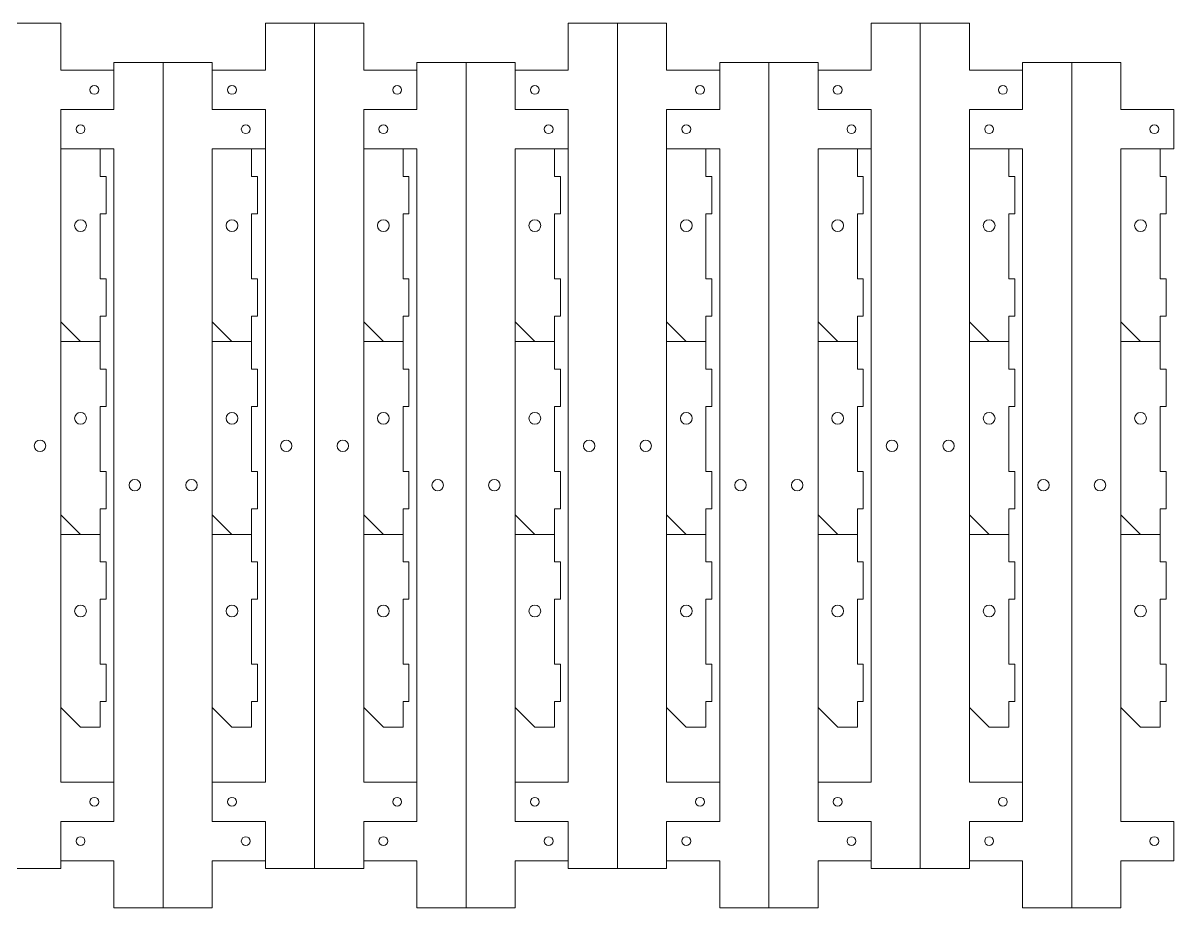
# Model space of a CAD drawing. Header units: millimetres. Extents: x -297 to 294, y -113 to 112.
# Drawn here: x 1.8 to 294.5, y -112.7 to 112.3 of the extents above; entities that cross this region are included whole.
import ezdxf

# ---------------------------------------------------------------- set-up
doc = ezdxf.new("R2010")
doc.units = ezdxf.units.MM
doc.header["$MEASUREMENT"] = 0
doc.layers.add('Layer 1', color=7, linetype='Continuous')

msp = doc.modelspace()

# ---------------------------------------------------------------- linework, layer by layer
at = {"layer": 'Layer 1', "color": 175, "lineweight": 18}
for points in [[(-13.5386, 112.3), (11.4614, 112.3), (11.4614, 100.3021), (24.9614, 100.3021), (24.9614, 102.3), (49.9614, 102.3), (49.9614, 100.3021), (63.4614, 100.3021), (63.4614, 112.3), (88.4614, 112.3), (88.4614, 100.3021), (101.9614, 100.3021), (101.9614, 102.3), (126.9614, 102.3), (126.9614, 100.3021), (140.4614, 100.3021), (140.4614, 112.3), (165.4614, 112.3), (165.4614, 100.3021), (178.9614, 100.3021), (178.9614, 102.3), (203.9614, 102.3), (203.9614, 100.3021), (217.4614, 100.3021), (217.4614, 112.3), (242.4614, 112.3), (242.4614, 100.3021), (255.9614, 100.3021), (255.9614, 102.3), (280.9614, 102.3)], [(294.4614, -100.7), (280.9614, -100.7), (280.9614, -112.6979), (255.9614, -112.6979), (255.9614, -100.7), (242.4614, -100.7), (242.4614, -102.6979), (217.4614, -102.6979), (217.4614, -100.7), (203.9614, -100.7), (203.9614, -112.6979), (178.9614, -112.6979), (178.9614, -100.7), (165.4614, -100.7), (165.4614, -102.6979), (140.4614, -102.6979), (140.4614, -100.7), (126.9614, -100.7), (126.9614, -112.6979), (101.9614, -112.6979), (101.9614, -100.7), (88.4614, -100.7), (88.4614, -102.6979), (63.4614, -102.6979), (63.4614, -100.7), (49.9614, -100.7), (49.9614, -112.6979), (24.9614, -112.6979), (24.9614, -100.7), (11.4614, -100.7), (11.4614, -102.6979), (-13.5386, -102.6979)]]:
    msp.add_lwpolyline(points, dxfattribs=at)
at = {"layer": 'Layer 1', "color": 114, "lineweight": 9}
for points in [[(75.9614, 112.3), (75.9614, -102.6979)], [(152.9614, 112.3), (152.9614, -102.6979)], [(229.9614, 112.3), (229.9614, -102.6979)], [(24.9614, -80.7), (11.4614, -80.7), (11.4614, 90.3), (24.9614, 90.3), (24.9614, 102.3)], [(37.4614, 102.3), (37.4614, -112.6979)], [(49.9614, 102.3), (49.9614, 90.3), (63.4614, 90.3), (63.4614, -80.7), (49.9614, -80.7)], [(101.9614, -80.7), (88.4614, -80.7), (88.4614, 90.3), (101.9614, 90.3), (101.9614, 102.3)], [(114.4614, 102.3), (114.4614, -112.6979)], [(126.9614, 102.3), (126.9614, 90.3), (140.4614, 90.3), (140.4614, -80.7), (126.9614, -80.7)], [(178.9614, -80.7), (165.4614, -80.7), (165.4614, 90.3), (178.9614, 90.3), (178.9614, 102.3)], [(191.4614, 102.3), (191.4614, -112.6979)], [(203.9614, 102.3), (203.9614, 90.3), (217.4614, 90.3), (217.4614, -80.7), (203.9614, -80.7)], [(255.9614, -80.7), (242.4614, -80.7), (242.4614, 90.3), (255.9614, 90.3), (255.9614, 102.3)], [(268.4614, 102.3), (268.4614, -112.6979)], [(280.9614, 102.3), (280.9614, 90.3), (294.4614, 90.3), (294.4614, 80.3), (280.9614, 80.3), (280.9614, -90.7), (294.4614, -90.7), (294.4614, -100.7)], [(11.4614, -102.6979), (11.4614, -90.7), (24.9614, -90.7), (24.9614, 80.3), (11.4614, 80.3)], [(21.4614, -66.7), (21.4614, -60.2), (22.9614, -60.2), (22.9614, -50.7), (21.4614, -50.7), (21.4614, -34.2), (22.9614, -34.2), (22.9614, -24.7), (21.4614, -24.7), (21.4614, -17.7), (21.4614, -11.2), (22.9614, -11.2), (22.9614, -1.7), (21.4614, -1.7), (21.4614, 14.8), (22.9614, 14.8), (22.9614, 24.3), (21.4614, 24.3), (21.4614, 31.3), (21.4614, 37.8), (22.9614, 37.8), (22.9614, 47.3), (21.4614, 47.3), (21.4614, 63.8), (22.9614, 63.8), (22.9614, 73.3), (21.4614, 73.3), (21.4614, 80.3)], [(63.4614, 80.3), (49.9614, 80.3), (49.9614, -90.7), (63.4614, -90.7), (63.4614, -102.6979)], [(59.9614, -66.7), (59.9614, -60.2), (61.4614, -60.2), (61.4614, -50.7), (59.9614, -50.7), (59.9614, -34.2), (61.4614, -34.2), (61.4614, -24.7), (59.9614, -24.7), (59.9614, -17.7), (59.9614, -11.2), (61.4614, -11.2), (61.4614, -1.7), (59.9614, -1.7), (59.9614, 14.8), (61.4614, 14.8), (61.4614, 24.3), (59.9614, 24.3), (59.9614, 31.3), (59.9614, 37.8), (61.4614, 37.8), (61.4614, 47.3), (59.9614, 47.3), (59.9614, 63.8), (61.4614, 63.8), (61.4614, 73.3), (59.9614, 73.3), (59.9614, 80.3)], [(88.4614, -102.6979), (88.4614, -90.7), (101.9614, -90.7), (101.9614, 80.3), (88.4614, 80.3)], [(98.4614, -66.7), (98.4614, -60.2), (99.9614, -60.2), (99.9614, -50.7), (98.4614, -50.7), (98.4614, -34.2), (99.9614, -34.2), (99.9614, -24.7), (98.4614, -24.7), (98.4614, -17.7), (98.4614, -11.2), (99.9614, -11.2), (99.9614, -1.7), (98.4614, -1.7), (98.4614, 14.8), (99.9614, 14.8), (99.9614, 24.3), (98.4614, 24.3), (98.4614, 31.3), (98.4614, 37.8), (99.9614, 37.8), (99.9614, 47.3), (98.4614, 47.3), (98.4614, 63.8), (99.9614, 63.8), (99.9614, 73.3), (98.4614, 73.3), (98.4614, 80.3)], [(140.4614, 80.3), (126.9614, 80.3), (126.9614, -90.7), (140.4614, -90.7), (140.4614, -102.6979)], [(136.9614, -66.7), (136.9614, -60.2), (138.4614, -60.2), (138.4614, -50.7), (136.9614, -50.7), (136.9614, -34.2), (138.4614, -34.2), (138.4614, -24.7), (136.9614, -24.7), (136.9614, -17.7), (136.9614, -11.2), (138.4614, -11.2), (138.4614, -1.7), (136.9614, -1.7), (136.9614, 14.8), (138.4614, 14.8), (138.4614, 24.3), (136.9614, 24.3), (136.9614, 31.3), (136.9614, 37.8), (138.4614, 37.8), (138.4614, 47.3), (136.9614, 47.3), (136.9614, 63.8), (138.4614, 63.8), (138.4614, 73.3), (136.9614, 73.3), (136.9614, 80.3)], [(165.4614, -102.6979), (165.4614, -90.7), (178.9614, -90.7), (178.9614, 80.3), (165.4614, 80.3)], [(175.4614, -66.7), (175.4614, -60.2), (176.9614, -60.2), (176.9614, -50.7), (175.4614, -50.7), (175.4614, -34.2), (176.9614, -34.2), (176.9614, -24.7), (175.4614, -24.7), (175.4614, -17.7), (175.4614, -11.2), (176.9614, -11.2), (176.9614, -1.7), (175.4614, -1.7), (175.4614, 14.8), (176.9614, 14.8), (176.9614, 24.3), (175.4614, 24.3), (175.4614, 31.3), (175.4614, 37.8), (176.9614, 37.8), (176.9614, 47.3), (175.4614, 47.3), (175.4614, 63.8), (176.9614, 63.8), (176.9614, 73.3), (175.4614, 73.3), (175.4614, 80.3)], [(217.4614, 80.3), (203.9614, 80.3), (203.9614, -90.7), (217.4614, -90.7), (217.4614, -102.6979)], [(213.9614, -66.7), (213.9614, -60.2), (215.4614, -60.2), (215.4614, -50.7), (213.9614, -50.7), (213.9614, -34.2), (215.4614, -34.2), (215.4614, -24.7), (213.9614, -24.7), (213.9614, -17.7), (213.9614, -11.2), (215.4614, -11.2), (215.4614, -1.7), (213.9614, -1.7), (213.9614, 14.8), (215.4614, 14.8), (215.4614, 24.3), (213.9614, 24.3), (213.9614, 31.3), (213.9614, 37.8), (215.4614, 37.8), (215.4614, 47.3), (213.9614, 47.3), (213.9614, 63.8), (215.4614, 63.8), (215.4614, 73.3), (213.9614, 73.3), (213.9614, 80.3)], [(242.4614, -102.6979), (242.4614, -90.7), (255.9614, -90.7), (255.9614, 80.3), (242.4614, 80.3)], [(252.4614, -66.7), (252.4614, -60.2), (253.9614, -60.2), (253.9614, -50.7), (252.4614, -50.7), (252.4614, -34.2), (253.9614, -34.2), (253.9614, -24.7), (252.4614, -24.7), (252.4614, -17.7), (252.4614, -11.2), (253.9614, -11.2), (253.9614, -1.7), (252.4614, -1.7), (252.4614, 14.8), (253.9614, 14.8), (253.9614, 24.3), (252.4614, 24.3), (252.4614, 31.3), (252.4614, 37.8), (253.9614, 37.8), (253.9614, 47.3), (252.4614, 47.3), (252.4614, 63.8), (253.9614, 63.8), (253.9614, 73.3), (252.4614, 73.3), (252.4614, 80.3)], [(290.9614, -66.7), (290.9614, -60.2), (292.4614, -60.2), (292.4614, -50.7), (290.9614, -50.7), (290.9614, -34.2), (292.4614, -34.2), (292.4614, -24.7), (290.9614, -24.7), (290.9614, -17.7), (290.9614, -11.2), (292.4614, -11.2), (292.4614, -1.7), (290.9614, -1.7), (290.9614, 14.8), (292.4614, 14.8), (292.4614, 24.3), (290.9614, 24.3), (290.9614, 31.3), (290.9614, 37.8), (292.4614, 37.8), (292.4614, 47.3), (290.9614, 47.3), (290.9614, 63.8), (292.4614, 63.8), (292.4614, 73.3), (290.9614, 73.3), (290.9614, 80.3)]]:
    msp.add_lwpolyline(points, dxfattribs=at)
at = {"layer": 'Layer 1', "color": 240, "lineweight": 9}
for points in [[(11.4614, 36.3), (16.4614, 31.3)], [(49.9614, 36.3), (54.9614, 31.3)], [(88.4614, 36.3), (93.4614, 31.3)], [(126.9614, 36.3), (131.9614, 31.3)], [(165.4614, 36.3), (170.4614, 31.3)], [(203.9614, 36.3), (208.9614, 31.3)], [(242.4614, 36.3), (247.4614, 31.3)], [(280.9614, 36.3), (285.9614, 31.3)], [(21.4614, 31.3), (11.4614, 31.3)], [(59.9614, 31.3), (49.9614, 31.3)], [(98.4614, 31.3), (88.4614, 31.3)], [(136.9614, 31.3), (126.9614, 31.3)], [(175.4614, 31.3), (165.4614, 31.3)], [(213.9614, 31.3), (203.9614, 31.3)], [(252.4614, 31.3), (242.4614, 31.3)], [(290.9614, 31.3), (280.9614, 31.3)], [(11.4614, -12.7), (16.4614, -17.7)], [(49.9614, -12.7), (54.9614, -17.7)], [(88.4614, -12.7), (93.4614, -17.7)], [(126.9614, -12.7), (131.9614, -17.7)], [(165.4614, -12.7), (170.4614, -17.7)], [(203.9614, -12.7), (208.9614, -17.7)], [(242.4614, -12.7), (247.4614, -17.7)], [(280.9614, -12.7), (285.9614, -17.7)], [(21.4614, -17.7), (11.4614, -17.7)], [(59.9614, -17.7), (49.9614, -17.7)], [(98.4614, -17.7), (88.4614, -17.7)], [(136.9614, -17.7), (126.9614, -17.7)], [(175.4614, -17.7), (165.4614, -17.7)], [(213.9614, -17.7), (203.9614, -17.7)], [(252.4614, -17.7), (242.4614, -17.7)], [(290.9614, -17.7), (280.9614, -17.7)], [(11.4614, -61.7), (16.4614, -66.7), (21.4614, -66.7)], [(49.9614, -61.7), (54.9614, -66.7), (59.9614, -66.7)], [(88.4614, -61.7), (93.4614, -66.7), (98.4614, -66.7)], [(126.9614, -61.7), (131.9614, -66.7), (136.9614, -66.7)], [(165.4614, -61.7), (170.4614, -66.7), (175.4614, -66.7)], [(203.9614, -61.7), (208.9614, -66.7), (213.9614, -66.7)], [(242.4614, -61.7), (247.4614, -66.7), (252.4614, -66.7)], [(280.9614, -61.7), (285.9614, -66.7), (290.9614, -66.7)]]:
    msp.add_lwpolyline(points, dxfattribs=at)
for points in [[(19.9614, 94.175), (20.5827, 94.175), (21.0864, 94.6787), (21.0864, 95.3), (21.0864, 95.9214), (20.5827, 96.425), (19.9614, 96.425), (19.3401, 96.4251), (18.8364, 95.9214), (18.8364, 95.3001), (18.8364, 94.6787), (19.3401, 94.1751), (19.9614, 94.175)], [(54.9614, 94.175), (54.3401, 94.175), (53.8364, 94.6787), (53.8364, 95.3), (53.8364, 95.9214), (54.3401, 96.425), (54.9614, 96.425), (55.5827, 96.4251), (56.0864, 95.9214), (56.0864, 95.3001), (56.0864, 94.6787), (55.5827, 94.1751), (54.9614, 94.175)], [(96.9614, 94.175), (97.5827, 94.175), (98.0864, 94.6787), (98.0864, 95.3), (98.0864, 95.9214), (97.5827, 96.425), (96.9614, 96.425), (96.3401, 96.4251), (95.8364, 95.9214), (95.8364, 95.3001), (95.8364, 94.6787), (96.3401, 94.1751), (96.9614, 94.175)], [(131.9614, 94.175), (131.3401, 94.175), (130.8364, 94.6787), (130.8364, 95.3), (130.8364, 95.9214), (131.3401, 96.425), (131.9614, 96.425), (132.5827, 96.4251), (133.0864, 95.9214), (133.0864, 95.3001), (133.0864, 94.6787), (132.5827, 94.1751), (131.9614, 94.175)], [(173.9614, 94.175), (174.5827, 94.175), (175.0864, 94.6787), (175.0864, 95.3), (175.0864, 95.9214), (174.5827, 96.425), (173.9614, 96.425), (173.3401, 96.4251), (172.8364, 95.9214), (172.8364, 95.3001), (172.8364, 94.6787), (173.3401, 94.1751), (173.9614, 94.175)], [(208.9614, 94.175), (208.3401, 94.175), (207.8364, 94.6787), (207.8364, 95.3), (207.8364, 95.9214), (208.3401, 96.425), (208.9614, 96.425), (209.5827, 96.4251), (210.0864, 95.9214), (210.0864, 95.3001), (210.0864, 94.6787), (209.5827, 94.1751), (208.9614, 94.175)], [(250.9614, 94.175), (251.5827, 94.175), (252.0864, 94.6787), (252.0864, 95.3), (252.0864, 95.9214), (251.5827, 96.425), (250.9614, 96.425), (250.3401, 96.4251), (249.8364, 95.9214), (249.8364, 95.3001), (249.8364, 94.6787), (250.3401, 94.1751), (250.9614, 94.175)], [(16.4614, 84.175), (15.8401, 84.175), (15.3364, 84.6787), (15.3364, 85.3), (15.3364, 85.9214), (15.8401, 86.425), (16.4614, 86.425), (17.0827, 86.4251), (17.5864, 85.9214), (17.5864, 85.3001), (17.5864, 84.6787), (17.0827, 84.1751), (16.4614, 84.175)], [(58.4614, 84.175), (59.0827, 84.175), (59.5864, 84.6787), (59.5864, 85.3), (59.5864, 85.9214), (59.0827, 86.425), (58.4614, 86.425), (57.8401, 86.4251), (57.3364, 85.9214), (57.3364, 85.3001), (57.3364, 84.6787), (57.8401, 84.1751), (58.4614, 84.175)], [(93.4614, 84.175), (92.8401, 84.175), (92.3364, 84.6787), (92.3364, 85.3), (92.3364, 85.9214), (92.8401, 86.425), (93.4614, 86.425), (94.0827, 86.4251), (94.5864, 85.9214), (94.5864, 85.3001), (94.5864, 84.6787), (94.0827, 84.1751), (93.4614, 84.175)], [(135.4614, 84.175), (136.0827, 84.175), (136.5864, 84.6787), (136.5864, 85.3), (136.5864, 85.9214), (136.0827, 86.425), (135.4614, 86.425), (134.8401, 86.4251), (134.3364, 85.9214), (134.3364, 85.3001), (134.3364, 84.6787), (134.8401, 84.1751), (135.4614, 84.175)], [(170.4614, 84.175), (169.8401, 84.175), (169.3364, 84.6787), (169.3364, 85.3), (169.3364, 85.9214), (169.8401, 86.425), (170.4614, 86.425), (171.0827, 86.4251), (171.5864, 85.9214), (171.5864, 85.3001), (171.5864, 84.6787), (171.0827, 84.1751), (170.4614, 84.175)], [(212.4614, 84.175), (213.0827, 84.175), (213.5864, 84.6787), (213.5864, 85.3), (213.5864, 85.9214), (213.0827, 86.425), (212.4614, 86.425), (211.8401, 86.4251), (211.3364, 85.9214), (211.3364, 85.3001), (211.3364, 84.6787), (211.8401, 84.1751), (212.4614, 84.175)], [(247.4614, 84.175), (246.8401, 84.175), (246.3364, 84.6787), (246.3364, 85.3), (246.3364, 85.9214), (246.8401, 86.425), (247.4614, 86.425), (248.0827, 86.4251), (248.5864, 85.9214), (248.5864, 85.3001), (248.5864, 84.6787), (248.0827, 84.1751), (247.4614, 84.175)], [(289.4614, 84.175), (290.0827, 84.175), (290.5864, 84.6787), (290.5864, 85.3), (290.5864, 85.9214), (290.0827, 86.425), (289.4614, 86.425), (288.8401, 86.4251), (288.3364, 85.9214), (288.3364, 85.3001), (288.3364, 84.6787), (288.8401, 84.1751), (289.4614, 84.175)], [(16.4614, 59.3), (17.2898, 59.3), (17.9614, 59.9716), (17.9614, 60.8), (17.9614, 61.6284), (17.2898, 62.3), (16.4614, 62.3), (15.633, 62.3), (14.9614, 61.6284), (14.9614, 60.8), (14.9614, 59.9716), (15.6329, 59.3), (16.4614, 59.3)], [(54.9614, 59.3), (55.7898, 59.3), (56.4614, 59.9716), (56.4614, 60.8), (56.4614, 61.6284), (55.7898, 62.3), (54.9614, 62.3), (54.133, 62.3), (53.4614, 61.6284), (53.4614, 60.8), (53.4614, 59.9716), (54.1329, 59.3), (54.9614, 59.3)], [(93.4614, 59.3), (94.2898, 59.3), (94.9614, 59.9716), (94.9614, 60.8), (94.9614, 61.6284), (94.2898, 62.3), (93.4614, 62.3), (92.633, 62.3), (91.9614, 61.6284), (91.9614, 60.8), (91.9614, 59.9716), (92.6329, 59.3), (93.4614, 59.3)], [(131.9614, 59.3), (132.7898, 59.3), (133.4614, 59.9716), (133.4614, 60.8), (133.4614, 61.6284), (132.7898, 62.3), (131.9614, 62.3), (131.133, 62.3), (130.4614, 61.6284), (130.4614, 60.8), (130.4614, 59.9716), (131.1329, 59.3), (131.9614, 59.3)], [(170.4614, 59.3), (171.2898, 59.3), (171.9614, 59.9716), (171.9614, 60.8), (171.9614, 61.6284), (171.2898, 62.3), (170.4614, 62.3), (169.633, 62.3), (168.9614, 61.6284), (168.9614, 60.8), (168.9614, 59.9716), (169.6329, 59.3), (170.4614, 59.3)], [(208.9614, 59.3), (209.7898, 59.3), (210.4614, 59.9716), (210.4614, 60.8), (210.4614, 61.6284), (209.7898, 62.3), (208.9614, 62.3), (208.133, 62.3), (207.4614, 61.6284), (207.4614, 60.8), (207.4614, 59.9716), (208.1329, 59.3), (208.9614, 59.3)], [(247.4614, 59.3), (248.2898, 59.3), (248.9614, 59.9716), (248.9614, 60.8), (248.9614, 61.6284), (248.2898, 62.3), (247.4614, 62.3), (246.633, 62.3), (245.9614, 61.6284), (245.9614, 60.8), (245.9614, 59.9716), (246.6329, 59.3), (247.4614, 59.3)], [(285.9614, 59.3), (286.7898, 59.3), (287.4614, 59.9716), (287.4614, 60.8), (287.4614, 61.6284), (286.7898, 62.3), (285.9614, 62.3), (285.133, 62.3), (284.4614, 61.6284), (284.4614, 60.8), (284.4614, 59.9716), (285.1329, 59.3), (285.9614, 59.3)], [(16.4614, 10.3), (17.2898, 10.3), (17.9614, 10.9716), (17.9614, 11.8), (17.9614, 12.6284), (17.2898, 13.3), (16.4614, 13.3), (15.633, 13.3), (14.9614, 12.6284), (14.9614, 11.8), (14.9614, 10.9716), (15.6329, 10.3), (16.4614, 10.3)], [(54.9614, 10.3), (55.7898, 10.3), (56.4614, 10.9716), (56.4614, 11.8), (56.4614, 12.6284), (55.7898, 13.3), (54.9614, 13.3), (54.133, 13.3), (53.4614, 12.6284), (53.4614, 11.8), (53.4614, 10.9716), (54.1329, 10.3), (54.9614, 10.3)], [(93.4614, 10.3), (94.2898, 10.3), (94.9614, 10.9716), (94.9614, 11.8), (94.9614, 12.6284), (94.2898, 13.3), (93.4614, 13.3), (92.633, 13.3), (91.9614, 12.6284), (91.9614, 11.8), (91.9614, 10.9716), (92.6329, 10.3), (93.4614, 10.3)], [(131.9614, 10.3), (132.7898, 10.3), (133.4614, 10.9716), (133.4614, 11.8), (133.4614, 12.6284), (132.7898, 13.3), (131.9614, 13.3), (131.133, 13.3), (130.4614, 12.6284), (130.4614, 11.8), (130.4614, 10.9716), (131.1329, 10.3), (131.9614, 10.3)], [(170.4614, 10.3), (171.2898, 10.3), (171.9614, 10.9716), (171.9614, 11.8), (171.9614, 12.6284), (171.2898, 13.3), (170.4614, 13.3), (169.633, 13.3), (168.9614, 12.6284), (168.9614, 11.8), (168.9614, 10.9716), (169.6329, 10.3), (170.4614, 10.3)], [(208.9614, 10.3), (209.7898, 10.3), (210.4614, 10.9716), (210.4614, 11.8), (210.4614, 12.6284), (209.7898, 13.3), (208.9614, 13.3), (208.133, 13.3), (207.4614, 12.6284), (207.4614, 11.8), (207.4614, 10.9716), (208.1329, 10.3), (208.9614, 10.3)], [(247.4614, 10.3), (248.2898, 10.3), (248.9614, 10.9716), (248.9614, 11.8), (248.9614, 12.6284), (248.2898, 13.3), (247.4614, 13.3), (246.633, 13.3), (245.9614, 12.6284), (245.9614, 11.8), (245.9614, 10.9716), (246.6329, 10.3), (247.4614, 10.3)], [(285.9614, 10.3), (286.7898, 10.3), (287.4614, 10.9716), (287.4614, 11.8), (287.4614, 12.6284), (286.7898, 13.3), (285.9614, 13.3), (285.133, 13.3), (284.4614, 12.6284), (284.4614, 11.8), (284.4614, 10.9716), (285.1329, 10.3), (285.9614, 10.3)], [(6.1575, 3.35), (6.9583, 3.35), (7.6075, 3.9992), (7.6075, 4.8), (7.6075, 5.6009), (6.9583, 6.25), (6.1575, 6.25), (5.3567, 6.2501), (4.7075, 5.6009), (4.7075, 4.8001), (4.7075, 3.9992), (5.3567, 3.3501), (6.1575, 3.35)], [(68.7653, 3.35), (67.9645, 3.35), (67.3153, 3.9992), (67.3153, 4.8), (67.3153, 5.6009), (67.9645, 6.25), (68.7653, 6.25), (69.5661, 6.2501), (70.2153, 5.6009), (70.2153, 4.8001), (70.2153, 3.9992), (69.5661, 3.3501), (68.7653, 3.35)], [(83.1575, 3.35), (83.9583, 3.35), (84.6075, 3.9992), (84.6075, 4.8), (84.6075, 5.6009), (83.9583, 6.25), (83.1575, 6.25), (82.3567, 6.2501), (81.7075, 5.6009), (81.7075, 4.8001), (81.7075, 3.9992), (82.3567, 3.3501), (83.1575, 3.35)], [(145.7653, 3.35), (144.9645, 3.35), (144.3153, 3.9992), (144.3153, 4.8), (144.3153, 5.6009), (144.9645, 6.25), (145.7653, 6.25), (146.5661, 6.2501), (147.2153, 5.6009), (147.2153, 4.8001), (147.2153, 3.9992), (146.5661, 3.3501), (145.7653, 3.35)], [(160.1575, 3.35), (160.9583, 3.35), (161.6075, 3.9992), (161.6075, 4.8), (161.6075, 5.6009), (160.9583, 6.25), (160.1575, 6.25), (159.3567, 6.2501), (158.7075, 5.6009), (158.7075, 4.8001), (158.7075, 3.9992), (159.3567, 3.3501), (160.1575, 3.35)], [(222.7653, 3.35), (221.9645, 3.35), (221.3153, 3.9992), (221.3153, 4.8), (221.3153, 5.6009), (221.9645, 6.25), (222.7653, 6.25), (223.5661, 6.2501), (224.2153, 5.6009), (224.2153, 4.8001), (224.2153, 3.9992), (223.5661, 3.3501), (222.7653, 3.35)], [(237.1575, 3.35), (237.9583, 3.35), (238.6075, 3.9992), (238.6075, 4.8), (238.6075, 5.6009), (237.9583, 6.25), (237.1575, 6.25), (236.3567, 6.2501), (235.7075, 5.6009), (235.7075, 4.8001), (235.7075, 3.9992), (236.3567, 3.3501), (237.1575, 3.35)], [(30.2653, -6.65), (29.4645, -6.65), (28.8153, -6.0008), (28.8153, -5.2), (28.8153, -4.3991), (29.4645, -3.75), (30.2653, -3.75), (31.0661, -3.7499), (31.7153, -4.3991), (31.7153, -5.1999), (31.7153, -6.0008), (31.0661, -6.6499), (30.2653, -6.65)], [(44.6575, -6.65), (45.4583, -6.65), (46.1075, -6.0008), (46.1075, -5.2), (46.1075, -4.3991), (45.4583, -3.75), (44.6575, -3.75), (43.8567, -3.7499), (43.2075, -4.3991), (43.2075, -5.1999), (43.2075, -6.0008), (43.8567, -6.6499), (44.6575, -6.65)], [(107.2653, -6.65), (106.4645, -6.65), (105.8153, -6.0008), (105.8153, -5.2), (105.8153, -4.3991), (106.4645, -3.75), (107.2653, -3.75), (108.0661, -3.7499), (108.7153, -4.3991), (108.7153, -5.1999), (108.7153, -6.0008), (108.0661, -6.6499), (107.2653, -6.65)], [(121.6575, -6.65), (122.4583, -6.65), (123.1075, -6.0008), (123.1075, -5.2), (123.1075, -4.3991), (122.4583, -3.75), (121.6575, -3.75), (120.8567, -3.7499), (120.2075, -4.3991), (120.2075, -5.1999), (120.2075, -6.0008), (120.8567, -6.6499), (121.6575, -6.65)], [(184.2653, -6.65), (183.4645, -6.65), (182.8153, -6.0008), (182.8153, -5.2), (182.8153, -4.3991), (183.4645, -3.75), (184.2653, -3.75), (185.0661, -3.7499), (185.7153, -4.3991), (185.7153, -5.1999), (185.7153, -6.0008), (185.0661, -6.6499), (184.2653, -6.65)], [(198.6575, -6.65), (199.4583, -6.65), (200.1075, -6.0008), (200.1075, -5.2), (200.1075, -4.3991), (199.4583, -3.75), (198.6575, -3.75), (197.8567, -3.7499), (197.2075, -4.3991), (197.2075, -5.1999), (197.2075, -6.0008), (197.8567, -6.6499), (198.6575, -6.65)], [(261.2653, -6.65), (260.4645, -6.65), (259.8153, -6.0008), (259.8153, -5.2), (259.8153, -4.3991), (260.4645, -3.75), (261.2653, -3.75), (262.0661, -3.7499), (262.7153, -4.3991), (262.7153, -5.1999), (262.7153, -6.0008), (262.0661, -6.6499), (261.2653, -6.65)], [(275.6575, -6.65), (276.4583, -6.65), (277.1075, -6.0008), (277.1075, -5.2), (277.1075, -4.3991), (276.4583, -3.75), (275.6575, -3.75), (274.8567, -3.7499), (274.2075, -4.3991), (274.2075, -5.1999), (274.2075, -6.0008), (274.8567, -6.6499), (275.6575, -6.65)], [(16.4614, -38.7), (17.2898, -38.7), (17.9614, -38.0284), (17.9614, -37.2), (17.9614, -36.3716), (17.2898, -35.7), (16.4614, -35.7), (15.633, -35.7), (14.9614, -36.3716), (14.9614, -37.2), (14.9614, -38.0284), (15.6329, -38.7), (16.4614, -38.7)], [(54.9614, -38.7), (55.7898, -38.7), (56.4614, -38.0284), (56.4614, -37.2), (56.4614, -36.3716), (55.7898, -35.7), (54.9614, -35.7), (54.133, -35.7), (53.4614, -36.3716), (53.4614, -37.2), (53.4614, -38.0284), (54.1329, -38.7), (54.9614, -38.7)], [(93.4614, -38.7), (94.2898, -38.7), (94.9614, -38.0284), (94.9614, -37.2), (94.9614, -36.3716), (94.2898, -35.7), (93.4614, -35.7), (92.633, -35.7), (91.9614, -36.3716), (91.9614, -37.2), (91.9614, -38.0284), (92.6329, -38.7), (93.4614, -38.7)], [(131.9614, -38.7), (132.7898, -38.7), (133.4614, -38.0284), (133.4614, -37.2), (133.4614, -36.3716), (132.7898, -35.7), (131.9614, -35.7), (131.133, -35.7), (130.4614, -36.3716), (130.4614, -37.2), (130.4614, -38.0284), (131.1329, -38.7), (131.9614, -38.7)], [(170.4614, -38.7), (171.2898, -38.7), (171.9614, -38.0284), (171.9614, -37.2), (171.9614, -36.3716), (171.2898, -35.7), (170.4614, -35.7), (169.633, -35.7), (168.9614, -36.3716), (168.9614, -37.2), (168.9614, -38.0284), (169.6329, -38.7), (170.4614, -38.7)], [(208.9614, -38.7), (209.7898, -38.7), (210.4614, -38.0284), (210.4614, -37.2), (210.4614, -36.3716), (209.7898, -35.7), (208.9614, -35.7), (208.133, -35.7), (207.4614, -36.3716), (207.4614, -37.2), (207.4614, -38.0284), (208.1329, -38.7), (208.9614, -38.7)], [(247.4614, -38.7), (248.2898, -38.7), (248.9614, -38.0284), (248.9614, -37.2), (248.9614, -36.3716), (248.2898, -35.7), (247.4614, -35.7), (246.633, -35.7), (245.9614, -36.3716), (245.9614, -37.2), (245.9614, -38.0284), (246.6329, -38.7), (247.4614, -38.7)], [(285.9614, -38.7), (286.7898, -38.7), (287.4614, -38.0284), (287.4614, -37.2), (287.4614, -36.3716), (286.7898, -35.7), (285.9614, -35.7), (285.133, -35.7), (284.4614, -36.3716), (284.4614, -37.2), (284.4614, -38.0284), (285.1329, -38.7), (285.9614, -38.7)], [(19.9614, -86.825), (20.5827, -86.825), (21.0864, -86.3213), (21.0864, -85.7), (21.0864, -85.0786), (20.5827, -84.575), (19.9614, -84.575), (19.3401, -84.5749), (18.8364, -85.0786), (18.8364, -85.6999), (18.8364, -86.3213), (19.3401, -86.8249), (19.9614, -86.825)], [(54.9614, -86.825), (54.3401, -86.825), (53.8364, -86.3213), (53.8364, -85.7), (53.8364, -85.0786), (54.3401, -84.575), (54.9614, -84.575), (55.5827, -84.5749), (56.0864, -85.0786), (56.0864, -85.6999), (56.0864, -86.3213), (55.5827, -86.8249), (54.9614, -86.825)], [(96.9614, -86.825), (97.5827, -86.825), (98.0864, -86.3213), (98.0864, -85.7), (98.0864, -85.0786), (97.5827, -84.575), (96.9614, -84.575), (96.3401, -84.5749), (95.8364, -85.0786), (95.8364, -85.6999), (95.8364, -86.3213), (96.3401, -86.8249), (96.9614, -86.825)], [(131.9614, -86.825), (131.3401, -86.825), (130.8364, -86.3213), (130.8364, -85.7), (130.8364, -85.0786), (131.3401, -84.575), (131.9614, -84.575), (132.5827, -84.5749), (133.0864, -85.0786), (133.0864, -85.6999), (133.0864, -86.3213), (132.5827, -86.8249), (131.9614, -86.825)], [(173.9614, -86.825), (174.5827, -86.825), (175.0864, -86.3213), (175.0864, -85.7), (175.0864, -85.0786), (174.5827, -84.575), (173.9614, -84.575), (173.3401, -84.5749), (172.8364, -85.0786), (172.8364, -85.6999), (172.8364, -86.3213), (173.3401, -86.8249), (173.9614, -86.825)], [(208.9614, -86.825), (208.3401, -86.825), (207.8364, -86.3213), (207.8364, -85.7), (207.8364, -85.0786), (208.3401, -84.575), (208.9614, -84.575), (209.5827, -84.5749), (210.0864, -85.0786), (210.0864, -85.6999), (210.0864, -86.3213), (209.5827, -86.8249), (208.9614, -86.825)], [(250.9614, -86.825), (251.5827, -86.825), (252.0864, -86.3213), (252.0864, -85.7), (252.0864, -85.0786), (251.5827, -84.575), (250.9614, -84.575), (250.3401, -84.5749), (249.8364, -85.0786), (249.8364, -85.6999), (249.8364, -86.3213), (250.3401, -86.8249), (250.9614, -86.825)], [(16.4614, -96.825), (15.8401, -96.825), (15.3364, -96.3213), (15.3364, -95.7), (15.3364, -95.0786), (15.8401, -94.575), (16.4614, -94.575), (17.0827, -94.5749), (17.5864, -95.0786), (17.5864, -95.6999), (17.5864, -96.3213), (17.0827, -96.8249), (16.4614, -96.825)], [(58.4614, -96.825), (59.0827, -96.825), (59.5864, -96.3213), (59.5864, -95.7), (59.5864, -95.0786), (59.0827, -94.575), (58.4614, -94.575), (57.8401, -94.5749), (57.3364, -95.0786), (57.3364, -95.6999), (57.3364, -96.3213), (57.8401, -96.8249), (58.4614, -96.825)], [(93.4614, -96.825), (92.8401, -96.825), (92.3364, -96.3213), (92.3364, -95.7), (92.3364, -95.0786), (92.8401, -94.575), (93.4614, -94.575), (94.0827, -94.5749), (94.5864, -95.0786), (94.5864, -95.6999), (94.5864, -96.3213), (94.0827, -96.8249), (93.4614, -96.825)], [(135.4614, -96.825), (136.0827, -96.825), (136.5864, -96.3213), (136.5864, -95.7), (136.5864, -95.0786), (136.0827, -94.575), (135.4614, -94.575), (134.8401, -94.5749), (134.3364, -95.0786), (134.3364, -95.6999), (134.3364, -96.3213), (134.8401, -96.8249), (135.4614, -96.825)], [(170.4614, -96.825), (169.8401, -96.825), (169.3364, -96.3213), (169.3364, -95.7), (169.3364, -95.0786), (169.8401, -94.575), (170.4614, -94.575), (171.0827, -94.5749), (171.5864, -95.0786), (171.5864, -95.6999), (171.5864, -96.3213), (171.0827, -96.8249), (170.4614, -96.825)], [(212.4614, -96.825), (213.0827, -96.825), (213.5864, -96.3213), (213.5864, -95.7), (213.5864, -95.0786), (213.0827, -94.575), (212.4614, -94.575), (211.8401, -94.5749), (211.3364, -95.0786), (211.3364, -95.6999), (211.3364, -96.3213), (211.8401, -96.8249), (212.4614, -96.825)], [(247.4614, -96.825), (246.8401, -96.825), (246.3364, -96.3213), (246.3364, -95.7), (246.3364, -95.0786), (246.8401, -94.575), (247.4614, -94.575), (248.0827, -94.5749), (248.5864, -95.0786), (248.5864, -95.6999), (248.5864, -96.3213), (248.0827, -96.8249), (247.4614, -96.825)], [(289.4614, -96.825), (290.0827, -96.825), (290.5864, -96.3213), (290.5864, -95.7), (290.5864, -95.0786), (290.0827, -94.575), (289.4614, -94.575), (288.8401, -94.5749), (288.3364, -95.0786), (288.3364, -95.6999), (288.3364, -96.3213), (288.8401, -96.8249), (289.4614, -96.825)]]:
    msp.add_open_spline(points, degree=3, knots=[0, 0, 0, 0, 1, 1, 1, 2, 2, 2, 3, 3, 3, 4, 4, 4, 4], dxfattribs=at)

doc.saveas('drawing.dxf')
